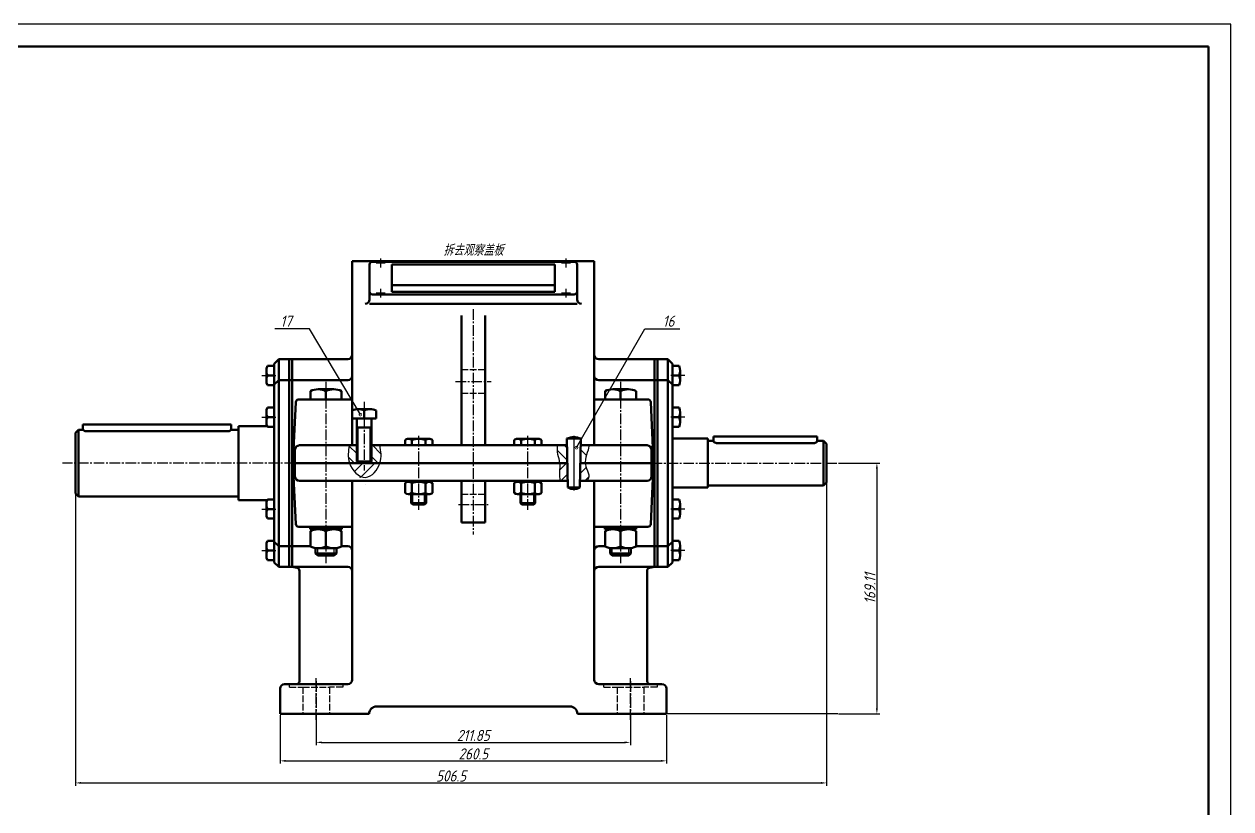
# Model space of a CAD drawing. Header units: millimetres. Extents: x 0 to 3756, y 0 to 2107.
# Drawn here: x 646 to 1189, y 488 to 841 of the extents above; entities that cross this region are included whole.
import ezdxf
from ezdxf import colors
from ezdxf.entities.mleader import LeaderData, LeaderLine
from ezdxf.math import Vec2, Vec3

# ---------------------------------------------------------------- set-up
doc = ezdxf.new("R2010")
doc.units = ezdxf.units.MM
doc.header["$LTSCALE"] = 0.25
doc.linetypes.add('ACAD_ISO02W100', pattern=[15, 12, -3])
doc.linetypes.add('CENTER2', pattern=[28.575000000000003, 19.05, -3.175, 3.175, -3.175])
for name, color, linetype, lineweight in [('文字', 7, 'Continuous', 25), ('点划线', 7, 'CENTER2', 25), ('粗实线', 7, 'Continuous', 50), ('细实线', 7, 'Continuous', 25), ('虚线', 7, 'ACAD_ISO02W100', 25)]:
    doc.layers.add(name, color=color, linetype=linetype, lineweight=lineweight)
doc.styles.add('gbeitc', font='gbeitc.shx', dxfattribs={"height": 5, "bigfont": 'gbcbig.shx'})
doc.dimstyles.new('1-1.5 ISO-25', dxfattribs={"dimtxt": 5, "dimasz": 2.5, "dimexe": 1.25, "dimexo": 0.625, "dimtad": 1, "dimtoh": 1, "dimlfac": 1.5, "dimdsep": 46, "dimtxsty": 'gbeitc', "dimcen": 2.5, "dimadec": 0, "dimazin": 0, "dimtfac": 1, "dimtmove": 0, "dimatfit": 3, "dimfxl": 1, "dimarcsym": 0})

# ---------------------------------------------------------------- blocks, each defined once
blk = doc.blocks.new('*D92')
at = {"layer": 'Defpoints', "color": 0, "transparency": 16777216}
for p in [(777.7818064805579, 530.8946948848288), (919.0142424867399, 530.8946948848288), (919.0142424867399, 518.0762965258918)]:
    blk.add_point(p, dxfattribs=at)
at = {"layer": '细实线', "color": 0, "lineweight": -2, "transparency": 16777216}
for p, q in [((777.7818064805579, 530.2696948848288), (777.7818064805579, 516.8262965258918)), ((919.0142424867399, 530.2696948848288), (919.0142424867399, 516.8262965258918)), ((780.2818064805579, 518.0762965258918), (916.5142424867399, 518.0762965258918))]:
    blk.add_line(p, q, dxfattribs=at)
at = {"layer": '细实线', "color": 0, "transparency": 16777216}
for points in [[(780.2818064805579, 518.4929631925585), (780.2818064805579, 517.6596298592252), (777.7818064805579, 518.0762965258918)], [(916.5142424867399, 518.4929631925585), (916.5142424867399, 517.6596298592252), (919.0142424867399, 518.0762965258918)]]:
    blk.add_solid(points, dxfattribs=at)
at = {"layer": '细实线', "color": 0, "transparency": 16777216, "insert": (848.3980244836489, 521.2012965258918), "char_height": 5, "attachment_point": 5, "style": 'gbeitc'}
blk.add_mtext('211.85', dxfattribs=at)
blk = doc.blocks.new('*D93')
at = {"layer": 'Defpoints', "color": 0, "transparency": 16777216}
for p in [(761.5646911503218, 530.8946948848288), (935.2313578169724, 530.8946948848288), (935.2313578169724, 509.7657972893358)]:
    blk.add_point(p, dxfattribs=at)
at = {"layer": '细实线', "color": 0, "lineweight": -2, "transparency": 16777216}
for p, q in [((761.5646911503218, 530.2696948848288), (761.5646911503218, 508.5157972893358)), ((935.2313578169724, 530.2696948848288), (935.2313578169724, 508.5157972893358)), ((764.0646911503218, 509.7657972893358), (932.7313578169724, 509.7657972893358))]:
    blk.add_line(p, q, dxfattribs=at)
at = {"layer": '细实线', "color": 0, "transparency": 16777216}
for points in [[(764.0646911503218, 510.1824639560024), (764.0646911503218, 509.3491306226691), (761.5646911503218, 509.7657972893358)], [(932.7313578169724, 510.1824639560024), (932.7313578169724, 509.3491306226691), (935.2313578169724, 509.7657972893358)]]:
    blk.add_solid(points, dxfattribs=at)
at = {"layer": '细实线', "color": 0, "transparency": 16777216, "insert": (848.3980244836471, 512.8907972893358), "char_height": 5, "attachment_point": 5, "style": 'gbeitc'}
blk.add_mtext('260.5', dxfattribs=at)
blk = doc.blocks.new('*D94')
at = {"layer": 'Defpoints', "color": 0, "transparency": 16777216}
for p in [(669.5646911503172, 643.6313615514954), (1007.231357816975, 643.6313615514955), (1007.231357816975, 499.8393675104453)]:
    blk.add_point(p, dxfattribs=at)
at = {"layer": '细实线', "color": 0, "lineweight": -2, "transparency": 16777216}
for p, q in [((669.5646911503172, 643.0063615514954), (669.5646911503172, 498.5893675104453)), ((1007.231357816975, 643.0063615514955), (1007.231357816975, 498.5893675104453)), ((672.0646911503172, 499.8393675104453), (1004.731357816975, 499.8393675104453))]:
    blk.add_line(p, q, dxfattribs=at)
at = {"layer": '细实线', "color": 0, "transparency": 16777216}
for points in [[(672.0646911503172, 500.256034177112), (672.0646911503172, 499.4227008437786), (669.5646911503172, 499.8393675104453)], [(1004.731357816975, 500.256034177112), (1004.731357816975, 499.4227008437786), (1007.231357816975, 499.8393675104453)]]:
    blk.add_solid(points, dxfattribs=at)
at = {"layer": '细实线', "color": 0, "transparency": 16777216, "insert": (838.3980244836462, 502.9643675104453), "char_height": 5, "attachment_point": 5, "style": 'gbeitc'}
blk.add_mtext('506.5', dxfattribs=at)
blk = doc.blocks.new('*D95')
at = {"layer": 'Defpoints', "color": 0, "transparency": 16777216}
for p in [(1011.936856462962, 643.6313615514956), (1011.936856462962, 530.894694884829), (1029.854974709222, 530.894694884829)]:
    blk.add_point(p, dxfattribs=at)
at = {"layer": '细实线', "color": 0, "lineweight": -2, "transparency": 16777216}
for p, q in [((1012.561856462962, 643.6313615514956), (1031.104974709222, 643.6313615514956)), ((1029.854974709222, 641.1313615514956), (1029.854974709222, 533.394694884829)), ((1012.561856462962, 530.894694884829), (1031.104974709222, 530.894694884829))]:
    blk.add_line(p, q, dxfattribs=at)
at = {"layer": '细实线', "color": 0, "transparency": 16777216}
for points in [[(1029.438308042555, 641.1313615514956), (1030.271641375888, 641.1313615514956), (1029.854974709222, 643.6313615514956)], [(1029.438308042555, 533.394694884829), (1030.271641375888, 533.394694884829), (1029.854974709222, 530.894694884829)]]:
    blk.add_solid(points, dxfattribs=at)
at = {"layer": '细实线', "color": 0, "transparency": 16777216, "insert": (1026.729974709222, 587.2630282181618), "char_height": 5, "attachment_point": 5, "rotation": 90, "style": 'gbeitc'}
blk.add_mtext('169.11', dxfattribs=at)
blk = doc.blocks.new('_DotSmall')
at = {"color": 0, "linetype": 'ByBlock', "const_width": 0.5}
blk.add_lwpolyline([(-0.0625, 0, 1), (0.0625, 0, 1)], format="xyb", close=True, dxfattribs=at)

msp = doc.modelspace()

# ---------------------------------------------------------------- hatches: boundary and pattern name
at = {"layer": '虚线'}
h = msp.add_hatch(dxfattribs=at)
h.set_pattern_fill('ANSI31', color=256, scale=1.2, angle=90)
h.set_pattern_definition([(135, (-1350.345423561252, -460.1647407621796), (-2.694076836320745, -2.694076836320745), [])])
edge = h.paths.add_edge_path()
edge.add_line((795.998921810794, 651.6313615514954), (792.6863868259967, 651.6313615514954))
edge.add_spline(control_points=[(792.686386825997, 651.6313615514955), (792.2230765561089, 648.9750978584059), (791.7597662862208, 646.3188341653162), (792.6863868259979, 643.6313615514955)], knot_values=[0, 0, 0, 0, 12, 12, 12, 12], degree=3, periodic=0)
edge.add_line((792.686386825997, 643.6313615514954), (795.998921810794, 643.6313615514954))
edge.add_line((795.998921810794, 643.6313615514954), (795.998921810794, 644.298028218162))
edge.add_line((795.998921810794, 644.298028218162), (795.998921810794, 651.6313615514954))
edge = h.paths.add_edge_path()
edge.add_spline(control_points=[(806.4227889896165, 643.6313615514953), (807.2840702803478, 646.3488868227748), (806.8534296349826, 648.990124187135), (806.4227889896174, 651.6313615514955)], knot_values=[0, 0, 0, 0, 12.00000000000045, 12.00000000000045, 12.00000000000045, 12.00000000000045], degree=3, periodic=0)
edge.add_line((806.4227889896174, 651.6313615514955), (802.6655884774613, 651.6313615514955))
edge.add_line((802.6655884774609, 651.6313615514955), (802.6655884774609, 644.298028218162))
edge.add_line((802.6655884774609, 644.298028218162), (802.6655884774609, 643.6313615514954))
edge.add_line((802.6655884774609, 643.6313615514954), (806.4227889896168, 643.6313615514954))
edge = h.paths.add_edge_path()
edge.add_line((890.5612242956104, 651.6313615514955), (886.2770393542474, 651.6313615514955))
edge.add_spline(control_points=[(886.2770393542478, 651.6313615514955), (885.4982208971132, 648.8002276633349), (886.8606064192581, 646.5157490494735), (887.1681540814097, 643.6313615514955)], knot_values=[0, 0, 0, 0, 13.68556691498889, 13.68556691498889, 13.68556691498889, 13.68556691498889], degree=3, periodic=0)
edge.add_line((887.1681540814097, 643.6313615514955), (890.7212242956102, 643.6313615514955))
edge.add_line((890.7212242956102, 643.6313615514955), (890.5612242956104, 651.6313615514955))
edge = h.paths.add_edge_path()
edge.add_spline(control_points=[(898.6971857385424, 643.6313615514955), (898.4991317828963, 646.3112475049904), (900.1761824404784, 648.9713045282431), (900.4287162611072, 651.6313615514955)], knot_values=[0, 0, 0, 0, 12.85858946538987, 12.85858946538987, 12.85858946538987, 12.85858946538987], degree=3, periodic=0)
edge.add_line((900.4287162611072, 651.6313615514955), (896.6545576289436, 651.6313615514955))
edge.add_line((896.6545576289436, 651.6313615514955), (896.4945576289434, 643.6313615514955))
edge.add_line((896.4945576289438, 643.6313615514955), (898.6971857385428, 643.6313615514955))
h = msp.add_hatch(dxfattribs=at)
h.set_pattern_fill('ANSI31', color=256, scale=1.2)
h.set_pattern_definition([(45, (-1350.345423561252, -460.1647407621796), (-2.694076836320745, 2.694076836320745), [])])
edge = h.paths.add_edge_path()
edge.add_spline(control_points=[(792.6863868259974, 643.6313615514953), (793.8138098464148, 640.3615025730925), (799.9704045714299, 633.9516370134982), (805.4451000378385, 640.5465454031564), (806.4227889896171, 643.6313615514954)], knot_values=[12.00000000000023, 12.00000000000046, 12.00000000000046, 12.00000000000046, 26.6004493363204, 40.22232589117598, 40.22232589117598, 40.22232589117598, 40.22232589117601], degree=3, periodic=0)
edge.add_line((806.4227889896171, 643.6313615514954), (792.6863868259974, 643.6313615514954))
edge = h.paths.add_edge_path()
edge.add_line((896.3345576289436, 635.6313615514955), (899.5215563730643, 635.6313615514955))
edge.add_spline(control_points=[(899.5215563730562, 635.6313615514855), (901.5203489956657, 638.0289557114111), (899.0488369329653, 640.7424803075833), (898.7117309425101, 643.4345490835152), (898.6971857385423, 643.6313615514955)], knot_values=[12.85858946538981, 12.85858946538981, 12.85858946538981, 12.85858946538981, 24.82427637007685, 25.76861906649977, 25.76861906649977, 25.76861906649977, 25.76861906649977], degree=3, periodic=0)
edge.add_line((898.6971857385423, 643.6313615514955), (896.4945576289438, 643.6313615514955))
edge.add_line((896.4945576289438, 643.6313615514955), (896.3345576289436, 635.6313615514955))
edge = h.paths.add_edge_path()
edge.add_line((890.7212242956102, 643.6313615514955), (887.1681540814103, 643.6313615514955))
edge.add_spline(control_points=[(887.1681540814103, 643.6313615514954), (887.1707915612825, 643.6066255027267), (887.4343399916303, 641.0554437548744), (886.8542546676535, 638.0289557114114), (887.4157785793423, 635.6313615514858)], knot_values=[13.68556691498916, 13.68556691498916, 13.68556691498916, 13.68556691498916, 13.80293216181273, 25.76861906649951, 25.76861906649951, 25.76861906649951, 25.76861906649951], degree=3, periodic=0)
edge.add_line((887.41577857934, 635.6313615514957), (890.8812242956104, 635.6313615514957))
edge.add_line((890.8812242956104, 635.6313615514957), (890.7212242956102, 643.6313615514955))

# ---------------------------------------------------------------- linework, layer by layer
at = {"layer": '文字'}
msp.add_line((893.6078909622765, 655.9646948848289), (893.6078909622765, 631.2980282181622), dxfattribs=at)
at = {"layer": '点划线'}
for p, q in [((808.7313578169806, 733.5874200152845), (804.7313578169806, 733.5874200152845)), ((806.7313578169806, 735.5874200152845), (806.7313578169806, 731.5874200152845)), ((892.0646911503136, 733.5874200152845), (888.0646911503136, 733.5874200152845)), ((890.0646911503136, 735.5874200152845), (890.0646911503136, 731.5874200152845)), ((806.7313578169806, 722.0496760411995), (806.7313578169806, 718.0496760411995)), ((890.0646911503136, 722.0496760411995), (890.0646911503136, 718.0496760411995)), ((808.7313578169806, 720.0496760411995), (804.7313578169806, 720.0496760411995)), ((892.0646911503136, 720.0496760411995), (888.0646911503136, 720.0496760411995)), ((848.3980244836466, 712.8381691848683), (848.3980244836466, 611.5760731039721)), ((753.3646911503192, 682.9646215568398), (759.564691150319, 682.9646215568398)), ((782.1647218107928, 680.1646948848286), (782.1647218107928, 598.698028218162)), ((840.3980244836466, 680.3660790340575), (856.3980244836466, 680.3660790340575)), ((914.6313271565004, 680.1646948848286), (914.6313271565004, 598.698028218162)), ((943.4313578169749, 682.9646215568398), (937.2313578169751, 682.9646215568398)), ((799.3322551441279, 671.2313615514954), (799.3322551441279, 640.298028218162)), ((753.3646911503192, 664.2706670555483), (759.564691150319, 664.2706670555483)), ((943.4313578169749, 664.2706670555483), (937.2313578169751, 664.2706670555483)), ((823.8651398138891, 622.601241942585), (823.8651398138863, 656.4622137413689)), ((872.9309091534133, 622.601241942585), (872.9309091534133, 656.3369021099628)), ((768.2313578169833, 643.6313615514954), (663.6759687611511, 643.631361551495)), ((928.5646911503109, 643.6313615514954), (1011.936856462961, 643.6313615514954)), ((841.7313578169797, 624.9646948848289), (855.0646911503136, 624.9646948848289)), ((753.3646911503192, 622.9920560474432), (759.564691150319, 622.9920560474432)), ((943.4313578169749, 622.9920560474432), (937.2313578169751, 622.9920560474432)), ((753.3646911503192, 604.2981015461518), (759.564691150319, 604.2981015461518)), ((943.4313578169749, 604.2981015461518), (937.2313578169751, 604.2981015461518)), ((777.7818064805579, 528.2280282181623), (777.7818064805579, 546.894694884829)), ((777.7818064805579, 545.5613615514957), (777.7818064805579, 529.5613615514958)), ((919.0142424867399, 528.2280282181655), (919.014242486739, 546.8946948848322)), ((919.014242486739, 545.5613615514989), (919.0142424867399, 529.561361551499))]:
    msp.add_line(p, q, dxfattribs=at)
at = {"layer": '粗实线'}
for p, q in [((1179, 831), (25, 831)), ((1179, 10), (1179, 831)), ((793.998921810793, 651.6313615514955), (793.998921810793, 734.3680282181618)), ((793.998921810793, 734.3680282181618), (902.7971271565002, 734.3680282181616)), ((801.7313578169806, 717.2185914719948), (801.7313578169806, 732.8694386807734)), ((803.0646911503136, 734.2027720141068), (848.3980244836466, 734.2027720141068)), ((811.7313578169806, 723.7096872178042), (811.7313578169806, 732.9720680164628)), ((811.7313578169806, 732.9720680164628), (885.0646911503136, 732.9720680164628)), ((893.7313578169806, 734.2027720141068), (848.3980244836466, 734.2027720141068)), ((885.0646911503136, 732.9720680164628), (885.0646911503136, 723.7096872178042)), ((895.0646911503136, 717.2185914719951), (895.0646911503136, 732.8694386807734)), ((902.7971271565002, 651.6313615514955), (902.7971271565002, 734.3680282181618)), ((811.7313578169806, 723.7096872178042), (811.7313578169806, 720.6650280400215)), ((811.7313578169806, 723.7096872178042), (848.3980244836466, 723.7096872178042)), ((885.0646911503136, 723.7096872178042), (848.3980244836466, 723.7096872178042)), ((885.0646911503136, 723.7096872178042), (885.0646911503136, 720.6650280400215)), ((848.3980244836466, 719.4343240423775), (803.0646911503136, 719.4343240423775)), ((811.7313578169806, 720.6650280400215), (848.3980244836466, 720.6650280400215)), ((885.0646911503136, 720.6650280400215), (848.3980244836466, 720.6650280400215)), ((848.3980244836466, 719.4343240423775), (893.7313578169806, 719.4343240423775)), ((801.7313578169806, 715.2185914719948), (895.0646911503136, 715.2185914719948)), ((843.0646911503136, 651.6313615514955), (843.0646911503136, 709.9749524896085)), ((853.7313578169806, 651.6313615514955), (853.7313578169806, 709.9749524896085)), ((760.898024483653, 690.2978857523672), (758.8980244836521, 688.2980282181622)), ((766.898024483653, 690.2978857523672), (760.898024483653, 690.2978857523672)), ((760.898024483653, 690.2978857523672), (760.898024483653, 680.9646948848283)), ((765.564691150319, 680.9646948848283), (765.564691150319, 690.2978857523672)), ((766.898024483653, 680.9646948848283), (766.898024483653, 690.2978857523672)), ((791.998921810793, 690.2978857523674), (766.8980244836521, 690.2978857523669)), ((904.7971271565002, 690.2978857523674), (929.8980244836412, 690.2978857523669)), ((929.8980244836412, 680.9646948848283), (929.8980244836412, 690.2978857523672)), ((929.8980244836412, 690.2978857523672), (935.8980244836403, 690.2978857523672)), ((931.2313578169751, 680.9646948848283), (931.2313578169751, 690.2978857523672)), ((935.8980244836403, 690.2978857523672), (935.8980244836403, 680.9646948848283)), ((935.8980244836403, 690.2978857523672), (937.8980244836412, 688.2980282181622)), ((755.3646911503192, 682.9646215568398), (755.3646911503192, 685.1312882235031)), ((755.8828414924192, 687.2979548901733), (758.8980244836521, 687.2979548901733)), ((758.8980244836521, 688.2980282181622), (758.8980244836521, 678.9646948848284)), ((937.8980244836412, 688.2980282181622), (937.8980244836412, 678.9646948848284)), ((940.913207474875, 687.2979548901733), (937.8980244836412, 687.2979548901733)), ((941.4313578169749, 682.9646215568398), (941.431357816974, 685.1312882235031)), ((755.3646911503192, 682.9646215568398), (755.3646911503192, 680.7979548901767)), ((755.8828414924192, 682.9646215568398), (758.8980244836521, 682.9646215568398)), ((755.8828414924192, 682.9646215568398), (758.8980244836521, 682.9646215568398)), ((755.8828414924192, 678.6312882235065), (758.8980244836521, 678.6312882235065)), ((760.898024483653, 680.9646948848283), (758.8980244836521, 678.9646948848284)), ((758.8980244836521, 678.9646948848284), (758.8980244836521, 643.6313615514955)), ((766.8980244836521, 680.9646948848283), (760.898024483653, 680.9646948848283)), ((760.898024483653, 680.9646948848283), (760.898024483653, 643.6313615514955)), ((765.564691150319, 680.9646948848283), (765.564691150319, 643.6313615514955)), ((791.998921810793, 680.9646948848283), (766.8980244836521, 680.9646948848278)), ((766.898024483653, 680.9646948848283), (766.8980244836521, 643.6313615514955)), ((904.7971271565002, 680.9646948848283), (929.8980244836412, 680.9646948848278)), ((929.8980244836412, 680.9646948848283), (929.8980244836412, 643.6313615514955)), ((929.8980244836412, 680.9646948848283), (935.8980244836403, 680.9646948848283)), ((931.2313578169751, 680.9646948848283), (931.2313578169751, 643.6313615514955)), ((935.8980244836403, 680.9646948848283), (935.8980244836403, 643.6313615514955)), ((935.8980244836403, 680.9646948848283), (937.8980244836412, 678.9646948848284)), ((940.913207474875, 682.9646215568398), (937.8980244836412, 682.9646215568398)), ((940.913207474875, 682.9646215568398), (937.8980244836412, 682.9646215568398)), ((937.8980244836412, 678.9646948848284), (937.8980244836412, 643.6313615514955)), ((940.913207474875, 678.6312882235065), (937.8980244836412, 678.6312882235065)), ((941.4313578169749, 682.9646215568398), (941.431357816974, 680.7979548901767)), ((775.1647218107928, 672.298028218162), (775.1647218107928, 675.9943494604098)), ((778.6647218107955, 676.8313615514953), (785.6647218107955, 676.8313615514953)), ((782.1647218107928, 675.994349460412), (782.1647218107928, 672.298028218162)), ((789.1647218107928, 675.9943494604122), (789.1647218107937, 672.298028218162)), ((907.6313271565014, 675.9943494604122), (907.6313271565004, 672.298028218162)), ((918.1313271564986, 676.8313615514953), (911.1313271564986, 676.8313615514953)), ((914.6313271565004, 675.994349460412), (914.6313271565004, 672.298028218162)), ((921.6313271565004, 672.298028218162), (921.6313271565014, 675.9943494604098)), ((758.8980244836521, 668.6040003888816), (755.8828414924155, 668.6040003888816)), ((768.606454300676, 671.0266434172986), (767.3322551441261, 643.6313615514954)), ((769.93834774878, 672.298028218162), (780.66558847746, 672.298028218162)), ((780.66558847746, 672.298028218162), (773.66558847746, 672.298028218162)), ((780.66558847746, 672.298028218162), (793.998921810793, 672.298028218162)), ((787.66558847746, 672.298028218162), (780.66558847746, 672.298028218162)), ((796.6655884774636, 667.8980282181622), (801.9989218107967, 667.8980282181619)), ((916.1304604898341, 672.298028218162), (902.7971271565011, 672.298028218162)), ((909.1304604898341, 672.298028218162), (916.1304604898341, 672.298028218162)), ((926.8577012185142, 672.298028218162), (916.1304604898341, 672.298028218162)), ((916.1304604898341, 672.298028218162), (923.1304604898341, 672.298028218162)), ((928.1895946666182, 671.0266434172986), (929.4637938231672, 643.6313615514954)), ((937.8980244836412, 668.6040003888816), (940.9132074748777, 668.6040003888816)), ((755.3646911503192, 666.4373337222182), (755.3646911503192, 662.1040003888851)), ((755.8828414924192, 664.2706670555483), (758.8980244836521, 664.2706670555483)), ((793.998921810794, 663.6313615514954), (793.998921810794, 667.2603047201912)), ((799.3322551441279, 663.6313615514954), (793.998921810794, 663.6313615514954)), ((795.998921810794, 663.6313615514954), (795.998921810794, 644.298028218162)), ((799.3322551441279, 667.260304720194), (799.3322551441279, 663.6313615514954)), ((804.6655884774609, 663.6313615514954), (799.3322551441279, 663.6313615514954)), ((802.6655884774609, 663.6313615514954), (802.6655884774609, 644.298028218162)), ((804.6655884774609, 667.2603047201941), (804.6655884774609, 663.6313615514954)), ((940.913207474875, 664.2706670555483), (937.8980244836412, 664.2706670555483)), ((941.431357816974, 666.4373337222182), (941.431357816974, 662.1040003888851)), ((941.4313578169749, 663.4303514247126), (941.4313578169749, 662.1040003888843)), ((669.5646911503172, 657.2980282181613), (670.8980244836503, 658.6313615514947)), ((669.5646911503172, 643.6313615514947), (669.5646911503163, 657.2980282181608)), ((670.8980244836503, 658.6313615514947), (670.8980244836503, 643.631361551495)), ((670.8980244836503, 658.6313615514947), (672.8980244836498, 658.6313615514947)), ((672.8980244836498, 658.6313615514948), (672.8980244836498, 660.9646948848288)), ((672.8980244836498, 660.9646948848288), (739.5919160028933, 660.9646948848288)), ((674.2313578169828, 657.964694884828), (738.2585826695598, 657.964694884828)), ((739.5919160028933, 660.9646948848288), (739.5919160028933, 658.6313615514947)), ((739.5919160028933, 658.6313615514947), (742.8980244836503, 658.6313615514947)), ((742.8980244836503, 643.6313615514954), (742.8980244836503, 660.2980282181618)), ((742.8980244836503, 660.2980282181618), (755.7182610386863, 660.298028218162)), ((742.8980244836503, 643.6313615514954), (742.8980244836503, 658.631361551495)), ((755.8828414924192, 659.9373337222149), (758.8980244836521, 659.9373337222149)), ((802.6655884774609, 659.6313615514954), (795.998921810794, 659.6313615514954)), ((940.913207474875, 659.9373337222149), (937.8980244836412, 659.9373337222149)), ((770.2313578169878, 651.6313615514955), (795.998921810794, 651.6313615514954)), ((802.665588477461, 651.6313615514955), (890.5612242956104, 651.6313615514955)), ((817.7067369425331, 651.6313615514954), (817.7067369425331, 653.926971386861)), ((819.2463376603728, 654.5646948848291), (828.4839419674063, 654.5646948848291)), ((820.7859383782115, 651.6313615514954), (820.7859383782115, 653.926971386861)), ((826.9443412495675, 651.6313615514954), (826.9443412495675, 653.926971386861)), ((830.023542685245, 651.6313615514954), (830.023542685245, 653.926971386861)), ((866.7725062820573, 651.6313615514954), (866.7725062820573, 653.926971386861)), ((868.312106999897, 654.5646948848291), (877.5497113069305, 654.5646948848291)), ((869.8517077177357, 651.6313615514954), (869.8517077177357, 653.926971386861)), ((876.0101105890917, 651.6313615514954), (876.0101105890917, 653.926971386861)), ((879.0893120247692, 651.6313615514954), (879.0893120247692, 653.926971386861)), ((896.714557628944, 654.6313615514955), (890.50122429561, 654.6313615514955)), ((890.50122429561, 654.6313615514955), (890.9412242956105, 632.6313615514955)), ((896.2745576289435, 632.6313615514955), (896.714557628944, 654.6313615514955)), ((896.6545576289436, 651.6313615514955), (926.5646911503109, 651.6313615514955)), ((953.8980244836421, 654.6313615514953), (937.8980244836421, 654.6313615514953)), ((953.8980244836421, 643.6313615514955), (953.8980244836421, 654.6313615514953)), ((956.4012379131901, 653.6313615514953), (953.8980244836421, 653.6313615514953)), ((956.4012379131901, 653.2980282181622), (956.4012379131901, 655.6313615514955)), ((956.4012379131901, 655.6313615514955), (1003.067904579857, 655.6313615514955)), ((957.7345712465235, 652.6313615514955), (1001.734571246523, 652.6313615514955)), ((1003.067904579857, 653.2980282181622), (1003.067904579857, 655.6313615514955)), ((1005.898024483642, 653.6313615514953), (1003.067904579857, 653.6313615514953)), ((1005.898024483642, 653.6313615514953), (1005.898024483642, 645.9407626282537)), ((1007.231357816975, 652.2980282181619), (1005.898024483642, 653.6313615514953)), ((1007.231357816975, 643.6313615514953), (1007.231357816975, 652.2980282181619)), ((768.2313578169878, 649.6313615514955), (768.2313578169878, 637.6313615514957)), ((928.5646911503109, 649.6313615514955), (928.5646911503109, 637.6313615514954)), ((1005.898024483642, 645.9407626282537), (1005.898024483642, 643.6313615514954)), ((669.5646911503172, 643.6313615514954), (669.5646911503163, 629.9646948848293)), ((670.8980244836503, 628.6313615514954), (670.8980244836503, 643.631361551495)), ((742.8980244836503, 628.6313615514954), (742.8980244836503, 643.6313615514954)), ((742.8980244836503, 643.6313615514954), (742.8980244836503, 626.9646948848288)), ((758.8980244836521, 608.2980282181624), (758.8980244836521, 643.6313615514953)), ((760.898024483653, 606.2980282181625), (760.898024483653, 643.6313615514953)), ((765.564691150319, 606.2980282181625), (765.564691150319, 643.6313615514953)), ((766.898024483653, 606.2980282181624), (766.8980244836521, 643.6313615514953)), ((768.606454300676, 616.236079685692), (767.3322551441261, 643.6313615514954)), ((768.2313578169887, 643.6313615514954), (890.7212242956102, 643.6313615514955)), ((795.998921810794, 644.298028218162), (796.6655884774609, 643.6313615514954)), ((802.6655884774609, 644.298028218162), (795.998921810794, 644.298028218162)), ((801.998921810794, 643.6313615514954), (796.6655884774609, 643.6313615514954)), ((802.6655884774609, 644.298028218162), (801.998921810794, 643.6313615514954)), ((896.4945576289438, 643.6313615514955), (928.5646911503109, 643.6313615514955)), ((928.1895946666182, 616.236079685692), (929.4637938231672, 643.6313615514954)), ((929.8980244836412, 606.2980282181624), (929.8980244836412, 643.6313615514953)), ((931.2313578169751, 606.2980282181625), (931.2313578169751, 643.6313615514953)), ((935.8980244836403, 606.2980282181625), (935.8980244836403, 643.6313615514953)), ((937.8980244836412, 608.2980282181624), (937.8980244836412, 643.6313615514953)), ((953.8980244836421, 643.6313615514955), (953.8980244836421, 632.6313615514955)), ((1005.898024483642, 641.3219604747371), (1005.898024483642, 643.6313615514954)), ((1005.898024483642, 633.6313615514955), (1005.898024483642, 641.3219604747371)), ((1007.231357816975, 643.6313615514955), (1007.231357816975, 634.9646948848289)), ((770.2313578169878, 635.6313615514957), (890.8812242956101, 635.6313615514957)), ((793.998921810793, 546.2280282181623), (793.998921810793, 635.6313615514958)), ((818.7984731472225, 635.6313615514957), (818.7984731472225, 635.2313615514958)), ((818.7984731472225, 635.2313615514958), (828.9318064805557, 635.2313615514958)), ((819.2463376603728, 635.2313615514958), (828.4839419674063, 635.2313615514958)), ((823.8651398138891, 635.2313615514958), (823.6651398138893, 635.6313615514957)), ((824.531806480556, 635.6313615514957), (824.7318064805559, 635.2313615514958)), ((828.9318064805557, 635.2313615514958), (828.9318064805557, 635.6313615514957)), ((843.0646911503136, 635.6313615514957), (843.0646911503136, 616.964694884829)), ((853.7313578169806, 635.6313615514957), (853.7313578169806, 616.964694884829)), ((867.8642424867467, 635.6313615514957), (867.8642424867467, 635.2313615514958)), ((867.8642424867467, 635.2313615514958), (877.9975758200799, 635.2313615514958)), ((868.312106999897, 635.2313615514958), (877.5497113069305, 635.2313615514958)), ((872.9309091534133, 635.2313615514958), (872.7309091534134, 635.6313615514957)), ((873.5975758200802, 635.6313615514957), (873.79757582008, 635.2313615514958)), ((877.9975758200799, 635.2313615514958), (877.9975758200799, 635.6313615514957)), ((896.3345576289439, 635.6313615514955), (926.5646911503109, 635.6313615514954)), ((902.7971271565002, 546.2280282181623), (902.7971271565002, 635.6313615514955)), ((1007.231357816975, 634.9646948848289), (1005.898024483642, 633.6313615514955)), ((669.5646911503172, 629.9646948848288), (670.8980244836503, 628.6313615514954)), ((817.7067369425331, 634.5936380535277), (817.7067369425331, 630.2690850494637)), ((819.2463376603728, 629.6313615514957), (828.4839419674063, 629.6313615514957)), ((820.531806480556, 625.6313615514957), (820.531806480556, 629.6313615514957)), ((820.7859383782115, 634.5936380535277), (820.7859383782115, 630.2690850494637)), ((826.9443412495675, 634.5936380535277), (826.9443412495675, 630.2690850494637)), ((827.1984731472221, 629.6313615514957), (827.1984731472221, 625.6313615514957)), ((830.023542685245, 634.5936380535277), (830.023542685245, 630.2690850494637)), ((866.7725062820573, 634.5936380535277), (866.7725062820573, 630.2690850494637)), ((868.312106999897, 629.6313615514957), (877.5497113069305, 629.6313615514957)), ((869.5975758200802, 625.6313615514957), (869.5975758200802, 629.6313615514957)), ((869.8517077177357, 634.5936380535277), (869.8517077177357, 630.2690850494637)), ((876.0101105890917, 634.5936380535277), (876.0101105890917, 630.2690850494637)), ((876.2642424867463, 629.6313615514957), (876.2642424867463, 625.6313615514957)), ((879.0893120247692, 634.5936380535277), (879.0893120247692, 630.2690850494637)), ((890.9412242956105, 632.6313615514955), (896.2745576289435, 632.6313615514955)), ((953.8980244836421, 632.6313615514955), (937.8980244836421, 632.6313615514955)), ((1005.898024483642, 633.6313615514955), (953.8980244836421, 633.6313615514955)), ((670.8980244836503, 628.6313615514954), (742.8980244836503, 628.6313615514954)), ((742.8980244836503, 626.9646948848288), (755.7182610386835, 626.9646948848288)), ((755.3646911503192, 625.1587227141131), (755.3646911503192, 620.8253893807799)), ((758.8980244836521, 627.3253893807764), (755.8828414924155, 627.3253893807764)), ((821.1984731472221, 624.964694884829), (820.531806480556, 625.6313615514957)), ((820.531806480556, 625.6313615514957), (827.1984731472221, 625.6313615514957)), ((826.531806480556, 624.964694884829), (821.1984731472221, 624.964694884829)), ((827.1984731472221, 625.6313615514957), (826.531806480556, 624.964694884829)), ((870.2642424867463, 624.964694884829), (869.5975758200802, 625.6313615514957)), ((869.5975758200802, 625.6313615514957), (876.2642424867463, 625.6313615514957)), ((875.5975758200802, 624.964694884829), (870.2642424867463, 624.964694884829)), ((876.2642424867463, 625.6313615514957), (875.5975758200802, 624.964694884829)), ((937.8980244836412, 627.3253893807764), (940.9132074748777, 627.3253893807764)), ((941.431357816974, 625.1587227141131), (941.431357816974, 620.8253893807799)), ((755.8828414924192, 622.9920560474432), (758.8980244836521, 622.9920560474432)), ((755.8828414924192, 618.6587227141098), (758.8980244836521, 618.6587227141098)), ((940.913207474875, 622.9920560474432), (937.8980244836412, 622.9920560474432)), ((940.913207474875, 618.6587227141098), (937.8980244836412, 618.6587227141098)), ((769.93834774878, 614.9646948848288), (780.66558847746, 614.9646948848288)), ((773.5989218107934, 614.9646948848288), (787.7322551441266, 614.9646948848288)), ((775.0980551441262, 613.8980282181619), (775.0980551441262, 614.9646948848288)), ((789.2313884774594, 613.8980282181619), (775.0980551441262, 613.8980282181619)), ((782.1647218107928, 613.8980282181619), (775.1647218107928, 613.8980282181619)), ((777.4980551441262, 613.8095520419108), (777.498055144126, 613.8980282181618)), ((780.66558847746, 614.9646948848288), (793.998921810793, 614.9646948848288)), ((782.1647218107928, 613.8980282181619), (781.631388477459, 614.9646948848288)), ((789.1647218107928, 613.8980282181619), (782.1647218107928, 613.8980282181619)), ((782.8313884774589, 614.9646948848288), (783.3647218107926, 613.8980282181619)), ((786.8313884774594, 613.8095520419108), (786.8313884774595, 613.8980282181618)), ((789.2313884774594, 614.9646948848288), (789.2313884774594, 613.8980282181619)), ((843.0646911503136, 616.9646948848289), (853.7313578169806, 616.9646948848289)), ((916.1304604898341, 614.9646948848288), (902.7971271565011, 614.9646948848288)), ((907.5646604898338, 614.9646948848288), (907.5646604898338, 613.8980282181619)), ((907.5646604898338, 613.8980282181619), (921.697993823167, 613.8980282181619)), ((907.6313271565004, 613.8980282181619), (914.6313271565004, 613.8980282181619)), ((923.1971271565008, 614.9646948848288), (909.0637938231675, 614.9646948848288)), ((909.9646604898338, 613.8095520419108), (909.9646604898337, 613.8980282181618)), ((914.6313271565004, 613.8980282181619), (914.0979938231676, 614.9646948848288)), ((914.6313271565004, 613.8980282181619), (921.6313271565004, 613.8980282181619)), ((915.2979938231674, 614.9646948848288), (915.8313271565012, 613.8980282181619)), ((926.8577012185142, 614.9646948848288), (916.1304604898341, 614.9646948848288)), ((919.2979938231671, 613.8095520419108), (919.2979938231672, 613.8980282181618)), ((921.697993823167, 613.8980282181619), (921.697993823167, 614.9646948848288)), ((755.8828414924192, 608.6314348794851), (758.8980244836521, 608.6314348794851)), ((760.898024483653, 606.2980282181625), (758.8980244836521, 608.2980282181624)), ((758.8980244836521, 598.9646948848285), (758.8980244836521, 608.2980282181624)), ((775.1647218107928, 613.0610161270787), (775.1647218107928, 606.201706975912)), ((782.1647218107928, 606.201706975912), (782.1647218107928, 613.0610161270787)), ((789.1647218107928, 606.2017069759133), (789.1647218107928, 613.0610161270786)), ((907.6313271565004, 606.2017069759133), (907.6313271565004, 613.0610161270786)), ((914.6313271565004, 606.201706975912), (914.6313271565004, 613.0610161270787)), ((921.6313271565004, 613.0610161270787), (921.6313271565014, 606.201706975912)), ((935.8980244836403, 606.2980282181625), (937.8980244836412, 608.2980282181624)), ((940.913207474875, 608.6314348794851), (937.8980244836412, 608.6314348794851)), ((937.8980244836412, 598.9646948848285), (937.8980244836412, 608.2980282181624)), ((755.3646911503192, 604.2981015461518), (755.3646911503192, 606.464768212815)), ((755.3646911503192, 604.2981015461518), (755.3646911503192, 602.1314348794886)), ((755.8828414924192, 604.2981015461518), (758.8980244836521, 604.2981015461518)), ((755.8828414924192, 604.2981015461518), (758.8980244836521, 604.2981015461518)), ((766.8980244836521, 606.2980282181625), (760.898024483653, 606.2980282181625)), ((760.898024483653, 596.9648373506236), (760.898024483653, 606.2980282181624)), ((765.564691150319, 606.2980282181625), (765.564691150319, 596.9648373506236)), ((775.1647218107928, 606.2980282181628), (766.8980244836521, 606.2980282181628)), ((766.898024483653, 606.2980282181624), (766.898024483653, 596.9648373506236)), ((777.4980551441267, 605.3646948848289), (777.4980551441267, 605.4531710610794)), ((777.4980551441267, 605.3646948848289), (786.8313884774598, 605.3646948848286)), ((777.4980551441267, 605.3646948848286), (777.4980551441267, 602.9646948848288)), ((777.4980551441267, 602.9646948848288), (778.4313884774601, 602.0313615514954)), ((786.8313884774598, 602.9646948848288), (777.4980551441267, 602.9646948848288)), ((785.8980551441264, 602.0313615514954), (786.8313884774598, 602.9646948848288)), ((786.8313884774589, 605.3646948848289), (786.8313884774589, 605.4531710610794)), ((786.8313884774598, 602.9646948848288), (786.8313884774598, 605.3646948848286)), ((791.998921810793, 606.2980282181625), (789.1647218107928, 606.2980282181627)), ((904.7971271565002, 606.2980282181625), (907.6313271565004, 606.2980282181627)), ((909.9646604898344, 605.3646948848286), (909.9646604898344, 605.4531710610798)), ((919.2979938231674, 605.3646948848289), (909.9646604898344, 605.3646948848286)), ((909.9646604898344, 602.9646948848288), (909.9646604898344, 605.3646948848286)), ((910.8979938231678, 602.0313615514954), (909.9646604898344, 602.9646948848288)), ((909.9646604898344, 602.9646948848288), (919.2979938231674, 602.9646948848288)), ((919.2979938231674, 602.9646948848288), (918.364660489834, 602.0313615514954)), ((919.2979938231674, 605.3646948848374), (919.2979938231673, 605.4531710610886)), ((919.2979938231674, 605.3646948848286), (919.2979938231674, 602.9646948848288)), ((921.6313271565014, 606.2980282181628), (929.8980244836412, 606.2980282181628)), ((929.8980244836412, 606.2980282181625), (935.8980244836403, 606.2980282181625)), ((929.8980244836412, 606.2980282181624), (929.8980244836412, 596.9648373506236)), ((931.2313578169751, 606.2980282181625), (931.2313578169751, 596.9648373506236)), ((935.8980244836403, 596.9648373506236), (935.8980244836403, 606.2980282181624)), ((940.913207474875, 604.2981015461518), (937.8980244836412, 604.2981015461518)), ((940.913207474875, 604.2981015461518), (937.8980244836412, 604.2981015461518)), ((941.4313578169749, 604.2981015461518), (941.431357816974, 606.464768212815)), ((941.4313578169749, 604.2981015461518), (941.431357816974, 602.1314348794886)), ((755.8828414924192, 599.9647682128184), (758.8980244836521, 599.9647682128184)), ((760.898024483653, 596.9648373506236), (758.8980244836521, 598.9646948848285)), ((766.898024483653, 596.9648373506236), (760.898024483653, 596.9648373506236)), ((791.998921810793, 596.9648373506234), (766.8980244836521, 596.9648373506237)), ((769.1595126638376, 596.512539714587), (766.898024483653, 596.9648373506237)), ((778.4313884774601, 602.0313615514954), (785.8980551441264, 602.0313615514954)), ((904.7971271565002, 596.9648373506234), (929.8980244836412, 596.9648373506237)), ((918.364660489834, 602.0313615514954), (910.8979938231678, 602.0313615514954)), ((927.6365363034565, 596.5125397145869), (929.8980244836412, 596.9648373506236)), ((929.8980244836412, 596.9648373506236), (935.8980244836403, 596.9648373506236)), ((935.8980244836403, 596.9648373506236), (937.8980244836412, 598.9646948848285)), ((940.913207474875, 599.9647682128184), (937.8980244836412, 599.9647682128184)), ((770.231357816986, 595.2050988136657), (770.231357816986, 545.5613615514957)), ((926.5646911503081, 595.2050988136656), (926.5646911503081, 545.5613615514956)), ((763.5646911503218, 544.2280282181623), (791.998921810793, 544.2280282181623)), ((933.2313578169724, 544.2280282181623), (904.7971271565002, 544.2280282181623)), ((761.5646911503218, 530.8946948848288), (761.5646911503218, 542.2280282181623)), ((935.2313578169724, 530.8946948848288), (935.2313578169724, 542.2280282181623)), ((804.8980244836548, 534.2280282181621), (848.3980244836466, 534.2280282181622)), ((891.8980244836384, 534.2280282181621), (848.3980244836466, 534.2280282181622)), ((761.5646911503218, 530.8946948848288), (801.5646911503218, 530.8946948848288)), ((935.2313578169724, 530.8946948848288), (895.2313578169724, 530.8946948848288))]:
    msp.add_line(p, q, dxfattribs=at)
for centre, radius, start, end in [((803.0646911503136, 732.8694386807734), 1.333333333333333, 90, 180), ((893.7313578169806, 732.8694386807734), 1.333333333333333, 0, 90), ((799.7313578169806, 717.2185914719948), 1.999999999999999, 270, 0), ((803.0646911503136, 720.7676573757108), 1.333333333333333, 180, 270), ((893.7313578169806, 720.7676573757108), 1.333333333333333, 270, 0), ((897.0646911503136, 717.2185914719948), 1.999999999999999, 180, 270), ((791.998921810793, 692.2978857523672), 1.999999999999999, 270, 0), ((904.7971271565002, 692.2978857523672), 1.999999999999999, 180, 270), ((760.1537685842923, 685.1312882235031), 4.789077433969616, 153.1010489479319, 206.8989510520219), ((936.642280383001, 685.1312882235031), 4.789077433969616, 333.1010489479914, 26.89895105206815), ((760.1537685842923, 680.7979548901765), 4.789077433969616, 153.1010489479781, 206.8989510520769), ((791.998921810793, 682.9646948848281), 1.999999999999999, 270, 0), ((904.7971271565002, 682.9646948848281), 1.999999999999999, 180, 270), ((936.642280383001, 680.7979548901765), 4.789077433969616, 333.1010489479231, 26.89895105200845), ((778.6647218107955, 669.095159542814), 7.736202008677884, 63.10104894781685, 116.8989510522132), ((785.6647218107955, 669.095159542814), 7.736202008677884, 63.10104894781685, 116.8989510522132), ((911.1313271564986, 669.095159542814), 7.736202008677884, 63.10104894781422, 116.8989510521858), ((918.1313271564986, 669.095159542814), 7.736202008677884, 63.10104894781422, 116.8989510521858), ((760.1537685842923, 666.4373337222182), 4.789077433969616, 153.1010489479781, 206.8989510520769), ((769.93834774878, 670.9646948848288), 1.333333333333333, 90, 177.336999233935), ((796.6655884774636, 662.0037790686933), 5.894249149466028, 63.10104894781685, 116.8989510522433), ((801.9989218107967, 662.0037790686933), 5.894249149466028, 63.10104894781685, 116.8989510522433), ((926.8577012185142, 670.9646948848288), 1.333333333333333, 2.663000766064997, 90), ((936.642280383001, 666.4373337222182), 4.789077433969616, 333.1010489479231, 26.89895105200845), ((760.1537685842923, 662.104000388885), 4.789077433969616, 153.1010489479781, 206.8989510520769), ((936.642280383001, 662.104000388885), 4.789077433969616, 333.1010489479231, 26.89895105200845), ((770.2313578169878, 649.6313615514955), 1.999999999999999, 90, 180), ((819.2463376603791, 652.387370669025), 2.177324215800236, 45.00000000006307, 135.0000000001926), ((823.86513981389, 646.8119832685551), 7.75271161627416, 66.59816098371665, 113.4018390163375), ((828.4839419673963, 652.387370669025), 2.177324215811973, 44.99999999976254, 134.9999999998678), ((868.3121069999033, 652.387370669025), 2.177324215800236, 45.00000000006307, 135.0000000001926), ((872.9309091534142, 646.8119832685551), 7.75271161627416, 66.59816098371844, 113.4018390163375), ((877.5497113069205, 652.387370669025), 2.177324215811973, 44.99999999976254, 134.9999999998678), ((893.6078909622793, 647.726161551517), 7.571866666646144, 65.77690098199342, 114.223099018036), ((926.5646911503109, 649.6313615514955), 1.999999999999999, 0, 90), ((770.2313578169878, 637.6313615514957), 1.999999999999999, 180, 270), ((819.2463376603755, 633.0540373357258), 2.177324215779013, 44.99999999936528, 135.0000000007522), ((823.8651398138918, 627.4786499352363), 7.752711616259953, 66.59816098366251, 113.4018390163375), ((828.483941967409, 633.0540373356857), 2.177324215807257, 45.00000000013215, 135.0000000000164), ((868.3121069998997, 633.0540373357258), 2.177324215779013, 44.99999999936528, 135.0000000007522), ((872.930909153416, 627.4786499352363), 7.752711616259953, 66.59816098366251, 113.4018390163375), ((877.5497113069332, 633.0540373356857), 2.177324215807257, 45.00000000013215, 135.0000000000164), ((926.5646911503109, 637.6313615514954), 1.999999999999999, 270, 0), ((819.24633766037, 631.8086857673063), 2.17732421580865, 225.0000000001011, 314.9999999999715), ((823.8651398138918, 637.3840731677864), 7.752711616290788, 246.5981609837201, 293.4018390162799), ((828.483941967409, 631.8086857672963), 2.177324215804898, 224.999999999835, 315.000000000082), ((868.3121069998942, 631.8086857673063), 2.17732421580865, 225.0000000001011, 314.9999999999715), ((872.930909153416, 637.3840731677864), 7.752711616290788, 246.5981609837201, 293.4018390162799), ((877.5497113069332, 631.8086857672963), 2.177324215804898, 224.999999999835, 315.000000000082), ((893.6078909622765, 637.6313615515155), 5.66666666668432, 241.9275130642349, 298.0724869357651), ((760.1537685842923, 625.1587227141131), 4.789077433969616, 153.1010489479781, 206.8989510520769), ((936.642280383001, 625.1587227141131), 4.789077433969616, 333.1010489479231, 26.89895105200845), ((760.1537685842923, 620.8253893807798), 4.789077433969616, 153.1010489479781, 206.8989510520769), ((936.642280383001, 620.8253893807798), 4.789077433969616, 333.1010489479231, 26.89895105200845), ((769.93834774878, 616.298028218162), 1.33333333333323, 182.663000766065, 270), ((778.6647218107928, 606.1618262095112), 7.736202008651467, 63.1010489476983, 116.8989510523017), ((785.6647218107928, 606.1618262095112), 7.736202008651467, 63.1010489476983, 116.8989510523017), ((911.1313271565004, 606.1618262095112), 7.736202008651467, 63.1010489476983, 116.8989510523017), ((918.1313271565004, 606.1618262095112), 7.736202008651467, 63.1010489476983, 116.8989510523017), ((926.8577012185133, 616.2980282181518), 1.33333333333323, 270, 357.336999233935), ((760.1537685842923, 606.4647682128151), 4.789077433969616, 153.1010489479319, 206.8989510520219), ((936.642280383001, 606.4647682128151), 4.789077433969616, 333.1010489479914, 26.89895105206815), ((760.1537685842923, 602.1314348794884), 4.789077433969616, 153.1010489479781, 206.8989510520769), ((778.6647218107919, 613.1008968934719), 7.736202008644294, 243.1010489476983, 296.8989510523302), ((785.6647218107919, 613.1008968934719), 7.736202008644294, 243.1010489476983, 296.8989510523302), ((791.998921810793, 604.2980282181627), 1.999999999999999, 0, 90), ((904.7971271565002, 604.2980282181627), 1.999999999999999, 90, 180), ((911.1313271565023, 613.1008968934719), 7.736202008644294, 243.1010489476964, 296.8989510523017), ((918.1313271565023, 613.1008968934719), 7.736202008644294, 243.1010489476964, 296.8989510523017), ((936.642280383001, 602.1314348794884), 4.789077433969616, 333.1010489479231, 26.89895105200845), ((791.998921810793, 594.9648373506236), 1.999999999999999, 0, 90), ((904.7971271565002, 594.9648373506236), 1.999999999999999, 90, 180), ((768.898024483653, 595.2050988136657), 1.333333333333333, 0, 78.69006752597568), ((927.8980244836412, 595.2050988136656), 1.333333333333333, 101.3099324740243, 180), ((763.5646911503218, 542.2280282181623), 1.999999999999999, 90, 180), ((768.898024483653, 545.5613615514957), 1.333333333333333, 270, 0), ((791.998921810793, 546.2280282181623), 1.999999999999999, 270, 0), ((904.7971271565002, 546.2280282181623), 1.999999999999999, 180, 270), ((927.8980244836412, 545.5613615514956), 1.333333333333333, 180, 270), ((933.2313578169724, 542.2280282181623), 1.999999999999999, 0, 90), ((804.8980244836548, 530.8946948848288), 3.333333333333332, 90, 180), ((891.8980244836384, 530.8946948848288), 3.333333333333332, 0, 90)]:
    msp.add_arc(centre, radius, start, end, dxfattribs=at)
for points in [[(672.8980244836498, 658.6313615514947), (673.1101150298286, 658.4548901454704), (673.5036073063106, 658.1274821749513), (674.0017238317491, 658.0160606944403), (674.2313578169828, 657.964694884828)], [(739.5919160028933, 658.6313615514947), (739.3798254567154, 658.4548901454705), (738.9863331802325, 658.1274821749513), (738.488216654794, 658.0160606944403), (738.2585826695603, 657.9646948848281)], [(956.4012379131901, 653.2980282181622), (956.613328459369, 653.1215568121379), (957.006820735851, 652.7941488416188), (957.5049372612895, 652.6827273611078), (957.7345712465232, 652.6313615514955)], [(1003.067904579857, 653.2980282181624), (1002.855814033679, 653.1215568121381), (1002.462321757196, 652.794148841619), (1001.964205231757, 652.6827273611079), (1001.734571246524, 652.6313615514957)]]:
    msp.add_open_spline(points, degree=3, knots=[0, 0, 0, 0, 1.220655561573396, 2.264686212464438, 2.264686212464438, 2.264686212464438, 2.264686212464438], dxfattribs=at)
at = {"layer": '细实线'}
for p, q in [((1189, 841), (0, 841)), ((1189, 0), (1189, 841)), ((796.6655884774609, 643.6313615514954), (796.6655884774609, 659.6313615514954)), ((801.998921810794, 643.6313615514954), (801.998921810794, 659.6313615514954)), ((795.998921810794, 644.298028218162), (795.998921810794, 643.6313615514954)), ((802.6655884774609, 644.298028218162), (802.6655884774609, 643.6313615514954)), ((821.1984731472221, 624.964694884829), (821.1984731472221, 629.6313615514957)), ((826.531806480556, 624.964694884829), (826.531806480556, 629.6313615514957)), ((870.2642424867463, 624.964694884829), (870.2642424867463, 629.6313615514957)), ((875.5975758200802, 624.964694884829), (875.5975758200802, 629.6313615514957)), ((778.4313884774601, 602.0313615514954), (778.4313884774601, 605.3646948848286)), ((785.8980551441264, 602.0313615514954), (785.8980551441264, 605.3646948848286)), ((910.8979938231678, 602.0313615514954), (910.8979938231678, 605.3646948848286)), ((918.364660489834, 602.0313615514954), (918.364660489834, 605.3646948848286)), ((1012.355212990059, 530.8946948848295), (935.5540495870473, 530.8946948848295))]:
    msp.add_line(p, q, dxfattribs=at)
msp.add_spline([(792.686386825997, 651.6313615514955), (792.686386825997, 643.6313615514954), (800.001374800001, 637.2099473618791), (806.4227889896174, 643.6313615514954), (806.4227889896174, 651.6313615514955)], degree=3, dxfattribs=at)
for points, knots in [([(886.2770393542478, 651.6313615514955), (885.4915418738019, 648.7759483090606), (888.0913591303497, 644.4833197680598), (886.8542546676535, 638.0289557114114), (887.4157785793423, 635.6313615514858)], [0, 0, 0, 0, 13.80293216181273, 25.76861906649951, 25.76861906649951, 25.76861906649951, 25.76861906649951]), ([(900.4287162611072, 651.6313615514955), (900.1576362018141, 648.7759483090606), (896.5871726335827, 643.4451928391962), (901.5203489956657, 638.0289557114111), (899.5215563730562, 635.6313615514855)], [0, 0, 0, 0, 13.80293216181273, 25.76861906649977, 25.76861906649977, 25.76861906649977, 25.76861906649977])]:
    msp.add_open_spline(points, degree=3, knots=knots, dxfattribs=at)
at = {"layer": '虚线'}
for p, q in [((843.0646911503136, 685.6994123673908), (853.7313578169806, 685.6994123673908)), ((843.0646911503136, 675.0327457007241), (853.7313578169806, 675.0327457007241)), ((843.0646911503136, 629.6063419335277), (853.7313578169806, 629.6063419335277)), ((765.7818064805579, 542.8946948848288), (765.7818064805579, 544.2280282181623)), ((765.7818064805579, 542.8946948848288), (771.7818064805579, 542.8946948848288)), ((771.7818064805579, 542.8946948848288), (783.7818064805579, 542.8946948848288)), ((771.7818064805579, 542.8946948848288), (771.7818064805579, 530.8946948848288)), ((789.7818064805579, 542.8946948848288), (783.7818064805579, 542.8946948848288)), ((783.7818064805579, 542.8946948848288), (783.7818064805579, 530.8946948848288)), ((789.7818064805579, 544.2280282181622), (789.7818064805579, 542.8946948848288)), ((907.0142424867399, 542.8946948848288), (907.0142424867399, 544.2280282181622)), ((907.0142424867399, 542.8946948848288), (913.0142424867399, 542.8946948848288)), ((913.0142424867399, 542.8946948848288), (925.0142424867399, 542.8946948848288)), ((913.0142424867399, 542.8946948848288), (913.0142424867399, 530.8946948848288)), ((931.0142424867399, 542.8946948848288), (925.0142424867399, 542.8946948848288)), ((925.0142424867399, 542.8946948848288), (925.0142424867399, 530.8946948848288)), ((931.0142424867399, 544.2280282181622), (931.0142424867399, 542.8946948848288))]:
    msp.add_line(p, q, dxfattribs=at)

# ---------------------------------------------------------------- texts
at = {"layer": '细实线', "insert": (848.3980244836471, 739.371357750565), "char_height": 5, "attachment_point": 5, "style": 'gbeitc'}
msp.add_mtext_dynamic_manual_height_columns('拆去观察盖板', width=73.33333333333292, gutter_width=25, heights=[0], dxfattribs=at)

# ---------------------------------------------------------------- dimensions: what is measured, and where the dimension line sits
at = {"layer": '细实线'}
for base, p1, p2, picture, middle in [((1007.231357816975, 499.8393675104453), (669.5646911503172, 643.6313615514954), (1007.231357816975, 643.6313615514955), '*D94', (838.3980244836462, 499.8393675104453)), ((935.2313578169724, 509.7657972893358), (761.5646911503218, 530.8946948848288), (935.2313578169724, 530.8946948848288), '*D93', (848.3980244836471, 509.7657972893358)), ((919.0142424867399, 518.0762965258918), (777.7818064805579, 530.8946948848288), (919.0142424867399, 530.8946948848288), '*D92', (848.3980244836489, 518.0762965258918))]:
    dim = msp.add_linear_dim(base=base, p1=p1, p2=p2, dimstyle='1-1.5 ISO-25', dxfattribs=at)
    dim.commit()
    dim.dimension.update_dxf_attribs({"geometry": picture, "text_midpoint": middle, "dimtype": 160})
dim = msp.add_linear_dim(base=(1029.854974709222, 530.894694884829), p1=(1011.936856462961, 643.6313615514954), p2=(1011.936856462961, 530.8946948848288), angle=90, dimstyle='1-1.5 ISO-25', dxfattribs=at)
dim.commit()
dim.dimension.update_dxf_attribs({"geometry": '*D95', "text_midpoint": (1026.729974709222, 587.2630282181618)})

# ---------------------------------------------------------------- leaders
ml = msp.add_multileader_mtext('Standard')
ml.set_content('17', color=256, style='gbeitc')
ml.set_leader_properties()
ml.set_arrow_properties(name='DOTSMALL')
ml.build(insert=Vec2(0, 0))
ml.multileader.update_dxf_attribs({"text_left_attachment_type": 5, "text_right_attachment_type": 5, "dogleg_length": 6, "arrow_head_size": 2.5})
ctx = ml.context
ctx.base_point, ctx.char_height, ctx.arrow_head_size, ctx.plane_origin = Vec3(760.807567025767, 703.9335932462245), 5, 2.5, Vec3(797.6114993919491, 665.455256653085)
ctx.left_attachment, ctx.right_attachment, ctx.text_align_type = 5, 5, 2
notes = []
notes.append((ctx, [(0, (1, 1, 0), (774.7659003591003, 703.9335932462245), (-1, 0), 6, [(0, [(797.6114993919491, 665.455256653085)], 0, [])])]))
ctx.mtext.insert, ctx.mtext.alignment, ctx.mtext.flow_direction = Vec3(766.7659003591003, 709.9335932462245), 3, 5
ml = msp.add_multileader_mtext('Standard')
ml.set_content('16', color=256, style='gbeitc')
ml.set_leader_properties()
ml.set_arrow_properties(name='DOTSMALL')
ml.build(insert=Vec2(0, 0))
ml.multileader.update_dxf_attribs({"text_left_attachment_type": 5, "text_right_attachment_type": 5, "dogleg_length": 6, "arrow_head_size": 2.5})
ctx = ml.context
ctx.base_point, ctx.char_height, ctx.arrow_head_size, ctx.plane_origin = Vec3(931.5772471432801, 703.9335932462245), 5, 2.5, Vec3(894.7960078268661, 650.618922830258)
ctx.left_attachment, ctx.right_attachment = 5, 5
notes.append((ctx, [(0, (1, 1, 0), (925.5772471432801, 703.9335932462245), (1, 0), 6, [(0, [(894.7960078268661, 650.618922830258)], 0, [])])]))
ctx.mtext.insert, ctx.mtext.flow_direction = Vec3(933.5772471432801, 709.9335932462245), 5
for ctx, leaders in notes:
    for number, flags, end, landing, length, lines in leaders:
        leader = LeaderData()
        leader.index, (leader.has_last_leader_line, leader.has_dogleg_vector, leader.attachment_direction) = number, flags
        leader.last_leader_point, leader.dogleg_vector, leader.dogleg_length = Vec3(end), Vec3(landing), length
        for number, points, colour, breaks in lines:
            line = LeaderLine()
            line.index, line.vertices, line.color, line.breaks = number, Vec3.list(points), colors.encode_raw_color(colour), breaks
            leader.lines.append(line)
        ctx.leaders.append(leader)

doc.saveas('drawing.dxf')
